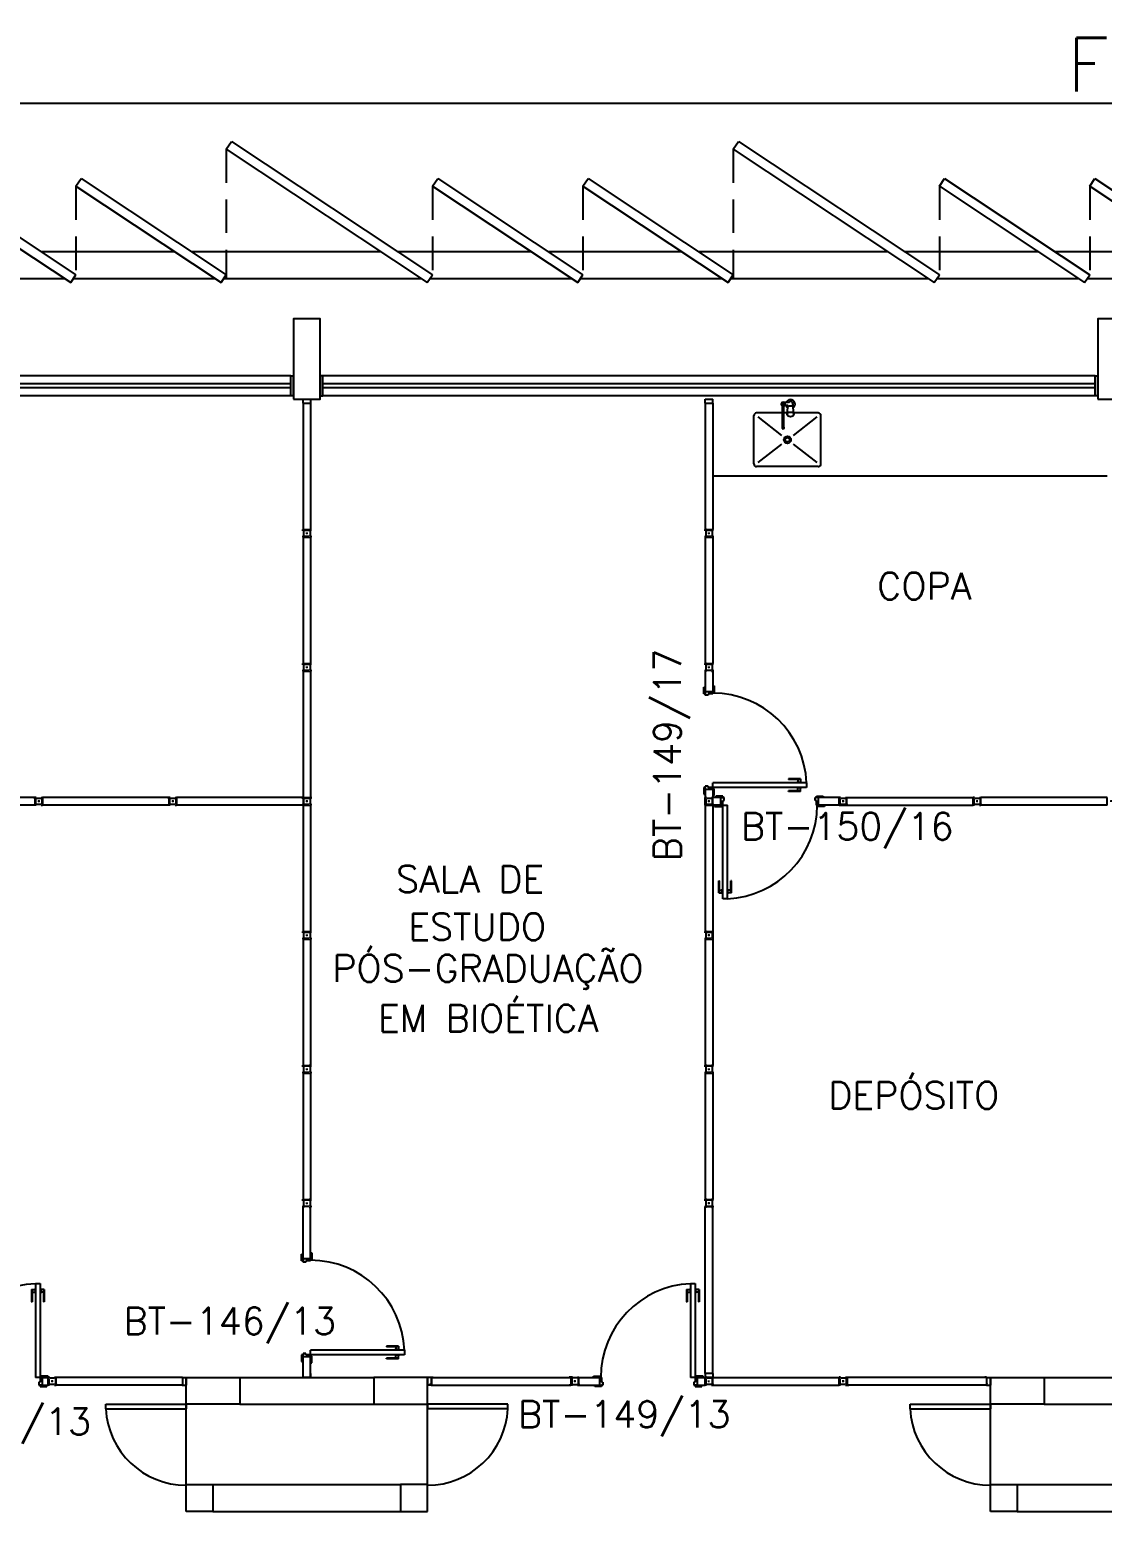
# Model space of a CAD drawing. Header units: millimetres. Extents: x 2069 to 2250, y 1124 to 1284.
# Drawn here: x 2216.13 to 2224.13, y 1197.99 to 1209.05 of the extents above; entities that cross this region are included whole.
import ezdxf

# ---------------------------------------------------------------- set-up
doc = ezdxf.new("R2010")
doc.units = ezdxf.units.MM
doc.linetypes.add('HIDDEN', pattern=[0.375, 0.25, -0.125])
for name, color, linetype in [('ALV', 2, 'Continuous'), ('BANC', 2, 'Continuous'), ('DIV', 2, 'Continuous'), ('DIV2', 2, 'Continuous'), ('ENDEREÇO', 2, 'Continuous'), ('JANELA', 1, 'Continuous'), ('MACANETA', 1, 'Continuous'), ('PAVIMENTO', 1, 'Continuous'), ('PEÇAS', 1, 'Continuous'), ('PILARES', 3, 'Continuous'), ('PORTA', 2, 'Continuous'), ('PROJ', 1, 'HIDDEN'), ('TEXTO', 2, 'Continuous'), ('TXT CENTRO DE CUSTO', 2, 'Continuous')]:
    doc.layers.add(name, color=color, linetype=linetype)
doc.styles.add('1-200', font='simplex.shx', dxfattribs={"height": 0.4})
doc.styles.add('UNB-100', font='simplex.shx', dxfattribs={"height": 0.2})
doc.dimstyles.new('1-200', dxfattribs={"dimtxt": 0.4, "dimasz": 0.18, "dimexe": 0.4, "dimexo": 0.2, "dimgap": 0.09, "dimtad": 1, "dimdec": 4, "dimzin": 0, "dimdsep": 46, "dimtxsty": '1-200', "dimblk": 'OBLIQUE', "dimcen": 0.09, "dimclrd": 1, "dimclre": 1, "dimclrt": 256, "dimadec": 0, "dimazin": 0, "dimtfac": 1, "dimtdec": 4, "dimtix": 1, "dimtofl": 0, "dimtmove": 0, "dimatfit": 3, "dimldrblk": 'OBLIQUE', "dimfxl": 0.18, "dimtolj": 1, "dimtzin": 0, "dimarcsym": 0})

# ---------------------------------------------------------------- blocks, each defined once
blk = doc.blocks.new('DIV10')
for p, q in [((-0.0051, 0), (0.0051, 0)), ((0, -0.0051), (0, 0.0051)), ((0.0285, 0.0285), (0.9715, 0.0285)), ((0.0285, -0.0285), (0.0285, 0.0285)), ((0.9715, -0.0285), (0.9715, 0.0285)), ((0.9949, 0), (1.0051, 0)), ((1, -0.0051), (1, 0.0051)), ((0.0285, -0.0285), (0.9715, -0.0285))]:
    blk.add_line(p, q)
blk = doc.blocks.new('PL')
for p, q in [((0.25, 0.25), (0.25, 0.45)), ((0.25, 0.45), (0.45, 0.45)), ((0.45, 0.45), (0.45, 0.25)), ((0.45, 0.25), (0.25, 0.25))]:
    blk.add_line(p, q)
blk = doc.blocks.new('PL4')
for p, q in [((0, 0.4), (0.2, 0.4)), ((0, 0), (0, 0.4)), ((0.2, 0.4), (0.2, 0)), ((0.2, 0), (0, 0))]:
    blk.add_line(p, q)
blk = doc.blocks.new('IMTT')
for p, q in [((-0.005, 0), (0.005, 0)), ((0.029, 0.029), (0, 0.029)), ((0, -0.028), (0, 0.029)), ((0.029, -0.028), (0, -0.028))]:
    blk.add_line(p, q)
blk = doc.blocks.new('MTT')
for p, q in [((-0.029, 0.018), (-0.029, 0.029)), ((-0.019, 0.029), (-0.029, 0.029)), ((-0.024, 0.018), (-0.029, 0.018)), ((-0.024, 0.018), (-0.024, -0.019)), ((-0.019, 0.024), (-0.019, 0.029)), ((-0.019, 0.024), (0.018, 0.024)), ((-0.005, 0), (0.005, 0)), ((0, -0.005), (0, 0.005)), ((0.018, 0.024), (0.018, 0.029)), ((0.018, 0.029), (0.029, 0.029)), ((0.024, 0.018), (0.029, 0.018)), ((0.024, 0.018), (0.024, -0.019)), ((0.029, 0.018), (0.029, 0.029)), ((-0.029, -0.019), (-0.024, -0.019)), ((-0.029, -0.019), (-0.029, -0.029)), ((-0.019, -0.029), (-0.029, -0.029)), ((0.018, -0.024), (-0.019, -0.024)), ((-0.019, -0.024), (-0.019, -0.029)), ((0.018, -0.024), (0.018, -0.029)), ((0.018, -0.029), (0.029, -0.029)), ((0.029, -0.019), (0.024, -0.019)), ((0.029, -0.019), (0.029, -0.029))]:
    blk.add_line(p, q)
blk = doc.blocks.new('DIV13')
for p, q in [((-0.029, 1.272), (-0.029, 0.028)), ((-0.029, 1.272), (0.028, 1.272)), ((-0.005, 1.3), (0.005, 1.3)), ((0, 1.305), (0, 1.295)), ((0.028, 1.272), (0.028, 0.028)), ((-0.029, 0.028), (0.028, 0.028)), ((-0.005, 0), (0.005, 0)), ((0.005, 0), (-0.005, 0)), ((0.005, 0), (-0.005, 0)), ((0, 0.005), (0, -0.005)), ((0, 0.005), (0, -0.005)), ((0, 0.005), (0, -0.005))]:
    blk.add_line(p, q)
blk = doc.blocks.new('INOXA1-P')
for p, q in [((0.12, 0.23), (0.12, 0.047)), ((0.22, 0.25), (0.14, 0.25)), ((0.5, 0.25), (0.22, 0.25)), ((0.52, 0.23), (0.52, -0.23)), ((0.15, 0.22), (0.287, 0.043)), ((0.353, 0.043), (0.49, 0.22)), ((0.043, 0.008), (0.043, -0.022)), ((0.062, 0.04), (0.071, 0.04)), ((0.131, 0.048), (0.076, 0.043)), ((0.131, -0.002), (0.076, 0.003)), ((0.22, -0.027), (0.054, -0.027)), ((0.22, -0.037), (0.054, -0.037)), ((0.063, -0.003), (0.063, -0.021)), ((0.12, -0.001), (0.12, -0.027)), ((0.12, -0.037), (0.12, -0.23)), ((0.15, -0.22), (0.287, -0.043)), ((0.231, -0.027), (0.22, -0.027)), ((0.231, -0.037), (0.22, -0.037)), ((0.353, -0.043), (0.49, -0.22)), ((0.22, -0.25), (0.14, -0.25)), ((0.5, -0.25), (0.22, -0.25))]:
    blk.add_line(p, q)
blk.add_lwpolyline([(0.076, 0.003), (0.072, 0.004), (0.069, 0.009), (0.067, 0.015), (0.066, 0.023), (0.067, 0.031), (0.069, 0.037), (0.072, 0.042), (0.076, 0.043)])
blk.add_lwpolyline([(0.131, 0.048), (0.137, 0.046), (0.143, 0.041), (0.147, 0.033), (0.148, 0.023), (0.147, 0.013), (0.143, 0.006), (0.137, 0), (0.131, -0.002), (0.125, 0), (0.119, 0.006), (0.115, 0.013), (0.114, 0.023), (0.115, 0.033), (0.119, 0.041), (0.125, 0.046)], close=True)
for radius in [0.0266, 0.0163]:
    blk.add_circle((0.32, 0), radius)
for centre, radius, start, end in [((0.14, 0.23), 0.02, 90, 180), ((0.5, 0.23), 0.02, 360, 90), ((0.054, 0.023), 0.0349, 36.1705, 252.2568), ((0.054, 0.023), 0.0189, 62.7367, 235.7375), ((0.073, -0.003), 0.01, 102.8285, 180), ((0.054, 0.023), 0.0349, 285.5373, 323.9987), ((0.054, -0.032), 0.0145, 20.161, 339.839), ((0.054, -0.032), 0.005, 90.0037, 269.9963), ((0.231, -0.032), 0.00738, 222.6559, 137.3441), ((0.231, -0.032), 0.005, 269.9935, 90.0065), ((0.14, -0.23), 0.02, 180, 270), ((0.5, -0.23), 0.02, 270, 360)]:
    blk.add_arc(centre, radius, start, end)
blk = doc.blocks.new('DOOR70')
at = {"layer": 'MACANETA', "color": 1}
for p, q in [((-0.015, -0.565), (-0.01, -0.565)), ((-0.015, -0.655), (-0.015, -0.565)), ((-0.015, -0.655), (0.012, -0.655)), ((-0.01, -0.655), (-0.01, -0.565)), ((-0.01, -0.635), (0.012, -0.635)), ((0.012, -0.663), (0.012, -0.628)), ((0.012, -0.628), (0.015, -0.628)), ((0.012, -0.663), (0.015, -0.663)), ((0.053, -0.628), (0.05, -0.628)), ((0.053, -0.663), (0.05, -0.663)), ((0.053, -0.663), (0.053, -0.628)), ((0.075, -0.635), (0.053, -0.635)), ((0.08, -0.655), (0.053, -0.655)), ((0.08, -0.565), (0.075, -0.565)), ((0.075, -0.655), (0.075, -0.565)), ((0.08, -0.655), (0.08, -0.565))]:
    blk.add_line(p, q, dxfattribs=at)
at = {"layer": 'PORTA'}
for p, q in [((0.015, -0.7), (0.015, 0)), ((0.015, 0), (0.05, 0)), ((0.05, -0.7), (0.05, 0)), ((0.05, -0.7), (0.015, -0.7))]:
    blk.add_line(p, q, dxfattribs=at)
at = {"layer": 'PORTA', "color": 1}
blk.add_arc((0.02, 0), 0.7, 272.4563, 0, dxfattribs=at)
blk = doc.blocks.new('_Oblique')
at = {"color": 0, "linetype": 'ByBlock', "lineweight": -2}
blk.add_line((-0.5, -0.5), (0.5, 0.5), dxfattribs=at)
blk = doc.blocks.new('*D60')
at = {"layer": 'DEFPOINTS', "color": 0, "transparency": 16777216}
for p in [(2206.293, 1208.498), (2206.293, 1207.666), (2242.093, 1207.666)]:
    blk.add_point(p, dxfattribs=at)
at = {"layer": 'TXT CENTRO DE CUSTO', "color": 1, "lineweight": -2, "transparency": 16777216}
for p, q in [((2206.293, 1207.866), (2206.293, 1208.898)), ((2242.093, 1207.866), (2242.093, 1208.898)), ((2242.093, 1208.498), (2206.293, 1208.498))]:
    blk.add_line(p, q, dxfattribs=at)
at = {"layer": 'TXT CENTRO DE CUSTO', "color": 1, "lineweight": -2, "transparency": 16777216, "xscale": 0.18, "yscale": 0.18, "zscale": 0.18, "rotation": 180}
blk.add_blockref('_Oblique', (2206.293, 1208.498), dxfattribs=at)
at = {"layer": 'TXT CENTRO DE CUSTO', "color": 1, "lineweight": -2, "transparency": 16777216, "xscale": 0.18, "yscale": 0.18, "zscale": 0.18}
blk.add_blockref('_Oblique', (2242.093, 1208.498), dxfattribs=at)
at = {"layer": 'TXT CENTRO DE CUSTO', "transparency": 16777216, "insert": (2224.193, 1208.788), "char_height": 0.4, "attachment_point": 5, "style": '1-200'}
blk.add_mtext('\\A1;FS', dxfattribs=at)

msp = doc.modelspace()

# ---------------------------------------------------------------- linework, layer by layer
at = {"layer": 'ALV'}
for p, q in [((2217.59214, 1208.15739), (2217.63085, 1208.21572)), ((2217.63085, 1208.21572), (2219.13065, 1207.22043)), ((2221.37414, 1208.15739), (2221.41285, 1208.21572)), ((2221.41285, 1208.21572), (2222.91265, 1207.22043)), ((2217.59214, 1208.15739), (2219.09194, 1207.16211)), ((2221.37414, 1208.15739), (2222.87394, 1207.16211)), ((2215.34835, 1207.88092), (2216.43154, 1207.16211)), ((2215.38706, 1207.93925), (2216.47025, 1207.22043)), ((2216.47025, 1207.88092), (2216.50895, 1207.93925)), ((2216.47025, 1207.88092), (2217.55344, 1207.16211)), ((2216.50895, 1207.93925), (2217.59214, 1207.22043)), ((2219.13065, 1207.88092), (2219.16936, 1207.93925)), ((2219.13065, 1207.88092), (2220.21384, 1207.16211)), ((2219.16936, 1207.93925), (2220.25255, 1207.22043)), ((2220.25255, 1207.88092), (2220.29125, 1207.93925)), ((2220.25255, 1207.88092), (2221.33574, 1207.16211)), ((2220.29125, 1207.93925), (2221.37444, 1207.22043)), ((2222.91235, 1207.88092), (2222.95106, 1207.93925)), ((2222.91235, 1207.88092), (2223.99554, 1207.16211)), ((2222.95106, 1207.93925), (2224.03425, 1207.22043)), ((2224.03425, 1207.88092), (2224.07295, 1207.93925)), ((2224.03425, 1207.88092), (2225.11744, 1207.16211)), ((2224.07295, 1207.93925), (2225.15614, 1207.22043)), ((2216.43154, 1207.16211), (2216.47025, 1207.22043)), ((2217.55344, 1207.16211), (2217.59214, 1207.22043)), ((2219.09194, 1207.16211), (2219.13065, 1207.22043)), ((2220.21384, 1207.16211), (2220.25255, 1207.22043)), ((2221.33574, 1207.16211), (2221.37444, 1207.22043)), ((2222.87394, 1207.16211), (2222.91265, 1207.22043)), ((2223.99554, 1207.16211), (2224.03425, 1207.22043)), ((2218.09325, 1206.31627), (2218.09325, 1206.46627)), ((2218.29325, 1206.46627), (2218.29325, 1206.31627)), ((2224.09325, 1206.31627), (2224.09325, 1206.46627)), ((2217.69325, 1198.99127), (2218.69325, 1198.99127)), ((2223.69325, 1198.99127), (2224.69325, 1198.99127)), ((2217.69325, 1198.79127), (2218.69325, 1198.79127)), ((2223.69325, 1198.79127), (2224.69325, 1198.79127)), ((2217.49325, 1198.19127), (2218.89325, 1198.19127)), ((2223.49325, 1198.19127), (2224.89325, 1198.19127)), ((2217.49325, 1197.99127), (2218.89325, 1197.99127)), ((2223.49325, 1197.99127), (2224.89325, 1197.99127))]:
    msp.add_line(p, q, dxfattribs=at)
at = {"layer": 'BANC', "color": 1}
msp.add_line((2224.16475, 1205.71627), (2221.22175, 1205.71627), dxfattribs=at)
at = {"layer": 'DIV2'}
for p, q in [((2218.18815, 1204.29127), (2218.19835, 1204.29127)), ((2218.19325, 1204.29637), (2218.19325, 1204.28617)), ((2221.16475, 1204.26277), (2221.16475, 1204.10877)), ((2221.22175, 1204.26277), (2221.22175, 1204.10877)), ((2221.15475, 1204.14377), (2221.16475, 1204.14377)), ((2221.15475, 1204.09377), (2221.15475, 1204.14377)), ((2221.16475, 1204.09377), (2221.15475, 1204.09377)), ((2221.16475, 1204.10877), (2221.16475, 1204.09377)), ((2221.22175, 1204.10877), (2221.16475, 1204.10877)), ((2221.16475, 1204.08377), (2221.16475, 1204.09377)), ((2221.18675, 1204.09377), (2221.18675, 1204.08377)), ((2221.22175, 1204.09377), (2221.18675, 1204.09377)), ((2221.22175, 1204.15377), (2221.23175, 1204.15377)), ((2221.22175, 1204.10877), (2221.22175, 1204.10377)), ((2221.22175, 1204.10377), (2221.22175, 1204.09377)), ((2221.23175, 1204.10377), (2221.22175, 1204.10377)), ((2221.23175, 1204.15377), (2221.23175, 1204.10377)), ((2221.18675, 1204.08377), (2221.16475, 1204.08377)), ((2218.16475, 1203.31977), (2218.22175, 1203.31977)), ((2218.22175, 1203.31977), (2218.23175, 1203.31977)), ((2221.15475, 1203.39377), (2221.15475, 1203.34377)), ((2221.16475, 1203.39377), (2221.15475, 1203.39377)), ((2221.15475, 1203.34377), (2221.16475, 1203.34377)), ((2221.16475, 1203.40377), (2221.16475, 1203.39377)), ((2221.18675, 1203.40377), (2221.16475, 1203.40377)), ((2221.16475, 1203.37877), (2221.16475, 1203.39377)), ((2221.16475, 1203.37877), (2221.16475, 1203.31977)), ((2221.22175, 1203.37877), (2221.16475, 1203.37877)), ((2221.16475, 1203.26277), (2221.16475, 1203.31977)), ((2221.18675, 1203.39377), (2221.18675, 1203.40377)), ((2221.22175, 1203.39377), (2221.18675, 1203.39377)), ((2221.22175, 1203.38377), (2221.22175, 1203.39377)), ((2221.22175, 1203.37877), (2221.22175, 1203.38377)), ((2221.23175, 1203.38377), (2221.22175, 1203.38377)), ((2221.22175, 1203.37877), (2221.22175, 1203.31977)), ((2221.22175, 1203.33377), (2221.23175, 1203.33377)), ((2221.22175, 1203.26277), (2221.22175, 1203.31977)), ((2221.28075, 1203.31977), (2221.22175, 1203.31977)), ((2221.23175, 1203.33377), (2221.23175, 1203.38377)), ((2221.24575, 1203.32977), (2221.24575, 1203.31977)), ((2221.29575, 1203.32977), (2221.24575, 1203.32977)), ((2221.28075, 1203.31977), (2221.29575, 1203.31977)), ((2221.28075, 1203.26277), (2221.28075, 1203.31977)), ((2221.29575, 1203.31977), (2221.29575, 1203.32977)), ((2221.30575, 1203.31977), (2221.29575, 1203.31977)), ((2221.30575, 1203.29777), (2221.30575, 1203.31977)), ((2221.98575, 1203.31977), (2221.99575, 1203.31977)), ((2221.98575, 1203.29777), (2221.98575, 1203.31977)), ((2221.99575, 1203.32977), (2222.04575, 1203.32977)), ((2221.99575, 1203.31977), (2221.99575, 1203.32977)), ((2222.01075, 1203.31977), (2221.99575, 1203.31977)), ((2222.16475, 1203.31977), (2222.01075, 1203.31977)), ((2222.01075, 1203.26277), (2222.01075, 1203.31977)), ((2222.04575, 1203.32977), (2222.04575, 1203.31977)), ((2222.16475, 1203.26277), (2222.16475, 1203.31977)), ((2218.18815, 1203.29127), (2218.19835, 1203.29127)), ((2218.19325, 1203.29637), (2218.19325, 1203.28617)), ((2221.18815, 1203.29127), (2221.19835, 1203.29127)), ((2221.19835, 1203.29127), (2221.18815, 1203.29127)), ((2221.19325, 1203.28617), (2221.19325, 1203.29637)), ((2221.19325, 1203.28617), (2221.19325, 1203.29637)), ((2221.28075, 1203.26277), (2221.22175, 1203.26277)), ((2221.23575, 1203.26277), (2221.23575, 1203.25277)), ((2221.23575, 1203.25277), (2221.28575, 1203.25277)), ((2221.28075, 1203.26277), (2221.28575, 1203.26277)), ((2221.28575, 1203.26277), (2221.29575, 1203.26277)), ((2221.28575, 1203.25277), (2221.28575, 1203.26277)), ((2221.29575, 1203.29777), (2221.30575, 1203.29777)), ((2221.29575, 1203.26277), (2221.29575, 1203.29777)), ((2221.99575, 1203.29777), (2221.98575, 1203.29777)), ((2221.99575, 1203.26277), (2221.99575, 1203.29777)), ((2222.00575, 1203.26277), (2221.99575, 1203.26277)), ((2222.01075, 1203.26277), (2222.00575, 1203.26277)), ((2222.00575, 1203.25277), (2222.00575, 1203.26277)), ((2222.05575, 1203.25277), (2222.00575, 1203.25277)), ((2222.16475, 1203.26277), (2222.01075, 1203.26277)), ((2222.05575, 1203.26277), (2222.05575, 1203.25277)), ((2222.16475, 1203.26277), (2222.22175, 1203.26277)), ((2222.19835, 1203.29127), (2222.18815, 1203.29127)), ((2222.18815, 1203.29127), (2222.19835, 1203.29127)), ((2222.19325, 1203.28617), (2222.19325, 1203.29637)), ((2222.19325, 1203.29637), (2222.19325, 1203.28617)), ((2221.19835, 1202.29127), (2221.18815, 1202.29127)), ((2221.19325, 1202.29637), (2221.19325, 1202.28617)), ((2221.22175, 1202.31977), (2221.22175, 1202.26277)), ((2218.16475, 1199.87527), (2218.16475, 1200.26277)), ((2218.22175, 1199.87527), (2218.22175, 1200.26277)), ((2218.15475, 1199.91027), (2218.16475, 1199.91027)), ((2218.15475, 1199.86027), (2218.15475, 1199.91027)), ((2218.22175, 1199.92027), (2218.23175, 1199.92027)), ((2218.23175, 1199.92027), (2218.23175, 1199.87027)), ((2218.16475, 1199.86027), (2218.15475, 1199.86027)), ((2218.16475, 1199.87527), (2218.16475, 1199.86027)), ((2218.22175, 1199.87527), (2218.16475, 1199.87527)), ((2218.16475, 1199.85027), (2218.16475, 1199.86027)), ((2218.18675, 1199.85027), (2218.16475, 1199.85027)), ((2218.18675, 1199.86027), (2218.18675, 1199.85027)), ((2218.22175, 1199.86027), (2218.18675, 1199.86027)), ((2218.22175, 1199.87527), (2218.22175, 1199.87027)), ((2218.22175, 1199.87027), (2218.22175, 1199.86027)), ((2218.23175, 1199.87027), (2218.22175, 1199.87027)), ((2218.15475, 1199.16027), (2218.15475, 1199.11027)), ((2218.16475, 1199.16027), (2218.15475, 1199.16027)), ((2218.16475, 1199.17027), (2218.16475, 1199.16027)), ((2218.18675, 1199.17027), (2218.16475, 1199.17027)), ((2218.16475, 1199.14527), (2218.16475, 1199.16027)), ((2218.16475, 1198.99127), (2218.16475, 1199.14527)), ((2218.22175, 1199.14527), (2218.16475, 1199.14527)), ((2218.18675, 1199.16027), (2218.18675, 1199.17027)), ((2218.22175, 1199.16027), (2218.18675, 1199.16027)), ((2218.22175, 1199.15027), (2218.22175, 1199.16027)), ((2218.22175, 1199.14527), (2218.22175, 1199.15027)), ((2218.23175, 1199.15027), (2218.22175, 1199.15027)), ((2218.22175, 1198.99127), (2218.22175, 1199.14527)), ((2218.23175, 1199.10027), (2218.23175, 1199.15027)), ((2218.15475, 1199.11027), (2218.16475, 1199.11027)), ((2218.22175, 1199.10027), (2218.23175, 1199.10027)), ((2216.19475, 1198.95627), (2216.19475, 1198.93427)), ((2216.20475, 1198.95627), (2216.19475, 1198.95627)), ((2216.19475, 1198.93427), (2216.20475, 1198.93427)), ((2216.20475, 1198.99127), (2216.20475, 1198.95627)), ((2216.21475, 1198.99127), (2216.20475, 1198.99127)), ((2216.21975, 1198.93427), (2216.20475, 1198.93427)), ((2216.20475, 1198.93427), (2216.20475, 1198.92427)), ((2216.20475, 1198.92427), (2216.25475, 1198.92427)), ((2216.21475, 1199.00127), (2216.21475, 1198.99127)), ((2216.26475, 1199.00127), (2216.21475, 1199.00127)), ((2216.21975, 1198.99127), (2216.21475, 1198.99127)), ((2216.21975, 1198.99127), (2216.26475, 1198.99127)), ((2216.21975, 1198.99127), (2216.21975, 1198.93427)), ((2216.21975, 1198.93427), (2216.26475, 1198.93427)), ((2216.25475, 1198.92427), (2216.25475, 1198.93427)), ((2216.26475, 1198.99127), (2216.26475, 1199.00127)), ((2216.26475, 1198.93427), (2216.26475, 1198.99127)), ((2216.28815, 1198.96277), (2216.29835, 1198.96277)), ((2216.29325, 1198.95767), (2216.29325, 1198.96787)), ((2219.08815, 1198.96277), (2219.09835, 1198.96277)), ((2219.09325, 1198.96787), (2219.09325, 1198.95767)), ((2219.11675, 1198.98127), (2219.12175, 1198.98127)), ((2219.11675, 1198.97927), (2219.11675, 1198.98127)), ((2219.11675, 1198.97927), (2219.12175, 1198.97927)), ((2219.11675, 1198.94627), (2219.12175, 1198.94627)), ((2219.11675, 1198.94427), (2219.11675, 1198.94627)), ((2219.11675, 1198.94427), (2219.12175, 1198.94427)), ((2219.12175, 1198.99327), (2219.13613, 1198.99327)), ((2219.12175, 1198.99327), (2219.12175, 1198.98127)), ((2219.12175, 1198.97927), (2219.12175, 1198.94627)), ((2219.12175, 1198.94427), (2219.12175, 1198.93227)), ((2219.12175, 1198.93227), (2219.13613, 1198.93227)), ((2219.12375, 1198.99127), (2220.16275, 1198.99127)), ((2219.12375, 1198.99127), (2219.12375, 1198.93427)), ((2219.12375, 1198.93427), (2220.16275, 1198.93427)), ((2219.13613, 1198.99127), (2219.13613, 1198.99327)), ((2219.13613, 1198.93227), (2219.13613, 1198.93427)), ((2220.15037, 1198.99127), (2220.15037, 1198.99327)), ((2220.16475, 1198.99327), (2220.15037, 1198.99327)), ((2220.15037, 1198.93227), (2220.15037, 1198.93427)), ((2220.16475, 1198.93227), (2220.15037, 1198.93227)), ((2220.16275, 1198.99127), (2220.16275, 1198.93427)), ((2220.16475, 1198.99327), (2220.16475, 1198.98127)), ((2220.16975, 1198.98127), (2220.16475, 1198.98127)), ((2220.16475, 1198.97927), (2220.16475, 1198.94627)), ((2220.16975, 1198.97927), (2220.16475, 1198.97927)), ((2220.16975, 1198.94627), (2220.16475, 1198.94627)), ((2220.16475, 1198.94427), (2220.16475, 1198.93227)), ((2220.16975, 1198.94427), (2220.16475, 1198.94427)), ((2220.16975, 1198.97927), (2220.16975, 1198.98127)), ((2220.16975, 1198.94427), (2220.16975, 1198.94627)), ((2220.18815, 1198.96277), (2220.19835, 1198.96277)), ((2220.18815, 1198.96277), (2220.19835, 1198.96277)), ((2220.19325, 1198.96787), (2220.19325, 1198.95767)), ((2220.19325, 1198.95767), (2220.19325, 1198.96787)), ((2220.22175, 1198.93427), (2220.22175, 1198.99127)), ((2220.22175, 1198.99127), (2220.37575, 1198.99127)), ((2220.22175, 1198.93427), (2220.37575, 1198.93427)), ((2220.33075, 1199.00127), (2220.38075, 1199.00127)), ((2220.33075, 1198.99127), (2220.33075, 1199.00127)), ((2220.34075, 1198.92427), (2220.34075, 1198.93427)), ((2220.39075, 1198.92427), (2220.34075, 1198.92427)), ((2220.37575, 1198.99127), (2220.38075, 1198.99127)), ((2220.37575, 1198.99127), (2220.37575, 1198.93427)), ((2220.37575, 1198.93427), (2220.39075, 1198.93427)), ((2220.38075, 1199.00127), (2220.38075, 1198.99127)), ((2220.38075, 1198.99127), (2220.39075, 1198.99127)), ((2220.39075, 1198.99127), (2220.39075, 1198.95627)), ((2220.39075, 1198.95627), (2220.40075, 1198.95627)), ((2220.39075, 1198.93427), (2220.39075, 1198.92427)), ((2220.40075, 1198.93427), (2220.39075, 1198.93427)), ((2220.40075, 1198.95627), (2220.40075, 1198.93427)), ((2221.08075, 1198.95627), (2221.08075, 1198.93427)), ((2221.09075, 1198.95627), (2221.08075, 1198.95627)), ((2221.08075, 1198.93427), (2221.09075, 1198.93427)), ((2221.09075, 1198.99127), (2221.09075, 1198.95627)), ((2221.10075, 1198.99127), (2221.09075, 1198.99127)), ((2221.10575, 1198.93427), (2221.09075, 1198.93427)), ((2221.09075, 1198.93427), (2221.09075, 1198.92427)), ((2221.09075, 1198.92427), (2221.14075, 1198.92427)), ((2221.10075, 1199.00127), (2221.10075, 1198.99127)), ((2221.15075, 1199.00127), (2221.10075, 1199.00127)), ((2221.10575, 1198.99127), (2221.10075, 1198.99127)), ((2221.10575, 1198.99127), (2221.16475, 1198.99127)), ((2221.10575, 1198.99127), (2221.10575, 1198.93427)), ((2221.10575, 1198.93427), (2221.16475, 1198.93427)), ((2221.14075, 1198.92427), (2221.14075, 1198.93427)), ((2221.15075, 1198.99127), (2221.15075, 1199.00127)), ((2221.16475, 1198.93427), (2221.16475, 1198.99127)), ((2221.18815, 1198.96277), (2221.19835, 1198.96277)), ((2221.19325, 1198.95767), (2221.19325, 1198.96787)), ((2222.19835, 1198.96277), (2222.18815, 1198.96277)), ((2222.19325, 1198.96787), (2222.19325, 1198.95767)), ((2222.21675, 1198.98127), (2222.22175, 1198.98127)), ((2222.21675, 1198.97927), (2222.21675, 1198.98127)), ((2222.21675, 1198.97927), (2222.22175, 1198.97927)), ((2222.21675, 1198.94627), (2222.22175, 1198.94627)), ((2222.21675, 1198.94427), (2222.21675, 1198.94627)), ((2222.21675, 1198.94427), (2222.22175, 1198.94427)), ((2222.22175, 1198.99327), (2222.23613, 1198.99327)), ((2222.22175, 1198.99327), (2222.22175, 1198.98127)), ((2222.22175, 1198.97927), (2222.22175, 1198.94627)), ((2222.22175, 1198.94427), (2222.22175, 1198.93227)), ((2222.22175, 1198.93227), (2222.23613, 1198.93227)), ((2223.26275, 1198.99127), (2222.22375, 1198.99127)), ((2222.22375, 1198.99127), (2222.22375, 1198.93427)), ((2223.26275, 1198.93427), (2222.22375, 1198.93427)), ((2222.23613, 1198.99127), (2222.23613, 1198.99327)), ((2222.23613, 1198.93227), (2222.23613, 1198.93427)), ((2223.26475, 1198.99327), (2223.25037, 1198.99327)), ((2223.25037, 1198.99127), (2223.25037, 1198.99327)), ((2223.25037, 1198.93227), (2223.25037, 1198.93427)), ((2223.26475, 1198.93227), (2223.25037, 1198.93227)), ((2223.26275, 1198.99127), (2223.26275, 1198.93427)), ((2223.26475, 1198.99327), (2223.26475, 1198.98127)), ((2223.26975, 1198.98127), (2223.26475, 1198.98127)), ((2223.26975, 1198.97927), (2223.26475, 1198.97927)), ((2223.26475, 1198.97927), (2223.26475, 1198.94627)), ((2223.26975, 1198.94627), (2223.26475, 1198.94627)), ((2223.26975, 1198.94427), (2223.26475, 1198.94427)), ((2223.26475, 1198.94427), (2223.26475, 1198.93227)), ((2223.26975, 1198.97927), (2223.26975, 1198.98127)), ((2223.26975, 1198.94427), (2223.26975, 1198.94627)), ((2223.29835, 1198.96277), (2223.28815, 1198.96277)), ((2223.29325, 1198.96787), (2223.29325, 1198.95767))]:
    msp.add_line(p, q, dxfattribs=at)
at = {"layer": 'JANELA'}
for p, q in [((2218.07325, 1206.46627), (2212.31325, 1206.46627)), ((2224.07325, 1206.46627), (2218.31325, 1206.46627)), ((2218.07325, 1206.40627), (2212.31325, 1206.40627)), ((2218.07325, 1206.37627), (2212.31325, 1206.37627)), ((2218.07325, 1206.31627), (2212.31325, 1206.31627)), ((2224.07325, 1206.40627), (2218.31325, 1206.40627)), ((2224.07325, 1206.37627), (2218.31325, 1206.37627)), ((2224.07325, 1206.31627), (2218.31325, 1206.31627))]:
    msp.add_line(p, q, dxfattribs=at)
at = {"layer": 'JANELA', "color": 3}
for p, q in [((2218.07325, 1206.31627), (2218.07325, 1206.46627)), ((2218.07325, 1206.46627), (2218.09325, 1206.46627)), ((2218.31325, 1206.46627), (2218.29325, 1206.46627)), ((2218.31325, 1206.31627), (2218.31325, 1206.46627)), ((2224.07325, 1206.31627), (2224.07325, 1206.46627)), ((2224.07325, 1206.46627), (2224.09325, 1206.46627)), ((2218.09325, 1206.31627), (2218.07325, 1206.31627)), ((2218.29325, 1206.31627), (2218.31325, 1206.31627)), ((2224.09325, 1206.31627), (2224.07325, 1206.31627))]:
    msp.add_line(p, q, dxfattribs=at)
at = {"layer": 'PAVIMENTO'}
for p, q in [((2217.20811, 1207.39127), (2216.21281, 1207.39127)), ((2218.74662, 1207.39127), (2217.33471, 1207.39127)), ((2219.86851, 1207.39127), (2218.87321, 1207.39127)), ((2220.99041, 1207.39127), (2219.99511, 1207.39127)), ((2222.52862, 1207.39127), (2221.11701, 1207.39127)), ((2223.65021, 1207.39127), (2222.65492, 1207.39127)), ((2224.77211, 1207.39127), (2223.77681, 1207.39127)), ((2216.3876, 1207.19127), (2215.329, 1207.19127)), ((2217.50949, 1207.19127), (2216.45089, 1207.19127)), ((2219.048, 1207.19127), (2217.57279, 1207.19127)), ((2220.16989, 1207.19127), (2219.1113, 1207.19127)), ((2221.29179, 1207.19127), (2220.23319, 1207.19127)), ((2222.83, 1207.19127), (2221.35509, 1207.19127)), ((2223.9516, 1207.19127), (2222.893, 1207.19127)), ((2225.07349, 1207.19127), (2224.01489, 1207.19127))]:
    msp.add_line(p, q, dxfattribs=at)
at = {"layer": 'PILARES'}
for points in [[(2218.09325, 1206.29127), (2218.29325, 1206.29127), (2218.29325, 1206.89127), (2218.09325, 1206.89127)], [(2224.09325, 1206.29127), (2224.29325, 1206.29127), (2224.29325, 1206.89127), (2224.09325, 1206.89127)]]:
    msp.add_lwpolyline(points, close=True, dxfattribs=at)
at = {"layer": 'PORTA'}
for p, q in [((2216.69325, 1198.79127), (2217.29325, 1198.79127)), ((2216.69325, 1198.75627), (2216.69325, 1198.79127)), ((2217.29325, 1198.79127), (2217.29325, 1198.75627)), ((2219.69326, 1198.79127), (2219.09325, 1198.79127)), ((2219.09325, 1198.79127), (2219.09325, 1198.75627)), ((2219.69326, 1198.75627), (2219.69326, 1198.79127)), ((2222.69325, 1198.79127), (2223.29325, 1198.79127)), ((2222.69325, 1198.75627), (2222.69325, 1198.79127)), ((2223.29325, 1198.79127), (2223.29325, 1198.75627)), ((2216.69325, 1198.75627), (2217.29325, 1198.75627)), ((2219.69326, 1198.75627), (2219.09325, 1198.75627)), ((2222.69325, 1198.75627), (2223.29325, 1198.75627))]:
    msp.add_line(p, q, dxfattribs=at)
at = {"layer": 'PORTA', "color": 2}
for p, q in [((2217.29325, 1198.19127), (2217.29325, 1198.79127)), ((2219.09325, 1198.19127), (2219.09325, 1198.79127)), ((2223.29325, 1198.19127), (2223.29325, 1198.79127))]:
    msp.add_line(p, q, dxfattribs=at)
at = {"layer": 'PORTA', "color": 1}
for centre, start, end in [((2217.29325, 1198.78627), 182.865991, 270), ((2219.09325, 1198.78627), 270, 357.134009), ((2223.29325, 1198.78627), 182.865991, 270)]:
    msp.add_arc(centre, 0.60001, start, end, dxfattribs=at)
at = {"layer": 'PROJ', "linetype": 'HIDDEN'}
for p, q in [((2217.59214, 1208.15739), (2217.59214, 1207.19127)), ((2221.37414, 1208.15739), (2221.37414, 1207.19127)), ((2216.47025, 1207.88092), (2216.47025, 1207.19127)), ((2219.13065, 1207.88092), (2219.13065, 1207.19127)), ((2220.25255, 1207.88092), (2220.25255, 1207.19127)), ((2222.91235, 1207.88092), (2222.91235, 1207.19127)), ((2224.03425, 1207.88092), (2224.03425, 1207.19127))]:
    msp.add_line(p, q, dxfattribs=at)

# ---------------------------------------------------------------- block references
at = {"layer": 'DIV', "extrusion": (0, 0, -1), "xscale": -1, "zscale": -1, "rotation": 269.9999999948553}
msp.add_blockref('DOOR70', (-2221.22175, 1203.37877), dxfattribs=at)
at = {"layer": 'DIV'}
msp.add_blockref('DOOR70', (2221.28075, 1203.26277), dxfattribs=at)
for p, rotation in [((2218.22175, 1199.14527), 90), ((2216.21975, 1198.99127), 180.0000000051447), ((2221.10575, 1198.99127), 180.0000000051447)]:
    msp.add_blockref('DOOR70', p, dxfattribs=dict(at, rotation=rotation))
at = {"layer": 'DIV2'}
for name, p, rotation in [('DIV10', (2218.19325, 1206.29127), 270), ('IMTT', (2218.19325, 1206.29127), 270), ('DIV10', (2221.19325, 1206.29127), 270), ('IMTT', (2221.19325, 1206.29127), 270), ('DIV10', (2218.19325, 1205.29127), 270), ('DIV10', (2221.19325, 1205.29127), 270), ('DIV10', (2218.19325, 1204.29127), 270), ('DIV10', (2216.19325, 1203.29127), 180), ('DIV10', (2217.19325, 1203.29127), 180), ('DIV10', (2218.19325, 1203.29127), 180), ('DIV10', (2218.19325, 1203.29127), 270), ('DIV10', (2221.19325, 1203.29127), 270), ('DIV10', (2218.19325, 1202.29127), 270), ('DIV10', (2221.19325, 1202.29127), 270), ('DIV10', (2218.19325, 1201.29127), 270), ('DIV10', (2221.19325, 1201.29127), 270), ('DIV13', (2221.19325, 1200.29127), 180), ('IMTT', (2218.19325, 1198.99127), 90), ('IMTT', (2221.19325, 1198.99127), 90), ('DIV10', (2217.29325, 1198.96277), 180), ('IMTT', (2217.29325, 1198.96277), 180), ('IMTT', (2223.29325, 1198.96277), 180)]:
    msp.add_blockref(name, p, dxfattribs=dict(at, rotation=rotation))
for name, p in [('MTT', (2218.19325, 1205.29127)), ('MTT', (2221.19325, 1205.29127)), ('MTT', (2218.19325, 1204.29127)), ('MTT', (2221.19325, 1204.29127)), ('MTT', (2216.19325, 1203.29127)), ('MTT', (2217.19325, 1203.29127)), ('MTT', (2218.19325, 1203.29127)), ('MTT', (2221.19325, 1203.29127)), ('MTT', (2222.19325, 1203.29127)), ('DIV10', (2222.19325, 1203.29127)), ('MTT', (2223.19325, 1203.29127)), ('MTT', (2218.19325, 1202.29127)), ('MTT', (2221.19325, 1202.29127)), ('MTT', (2218.19325, 1201.29127)), ('MTT', (2221.19325, 1201.29127)), ('MTT', (2218.19325, 1200.29127)), ('MTT', (2221.19325, 1200.29127)), ('MTT', (2216.29325, 1198.96277)), ('MTT', (2221.19325, 1198.96277)), ('DIV10', (2221.19325, 1198.96277)), ('MTT', (2222.19325, 1198.96277))]:
    msp.add_blockref(name, p, dxfattribs=at)
at = {"layer": 'DIV2', "xscale": -1}
for name, p in [('DIV10', (2224.19325, 1203.29127)), ('MTT', (2220.19325, 1198.96277))]:
    msp.add_blockref(name, p, dxfattribs=at)
at = {"layer": 'DIV2', "xscale": -1, "rotation": 180}
msp.add_blockref('IMTT', (2219.09325, 1198.96277), dxfattribs=at)
at = {"layer": 'PEÇAS', "rotation": 270}
msp.add_blockref('INOXA1-P', (2221.77837, 1206.30912), dxfattribs=at)
at = {"layer": 'PILARES', "rotation": 270}
for p in [(2217.29325, 1198.99127), (2223.29325, 1198.99127)]:
    msp.add_blockref('PL4', p, dxfattribs=at)
at = {"layer": 'PILARES', "xscale": -1, "rotation": 90}
msp.add_blockref('PL4', (2219.09325, 1198.99127), dxfattribs=at)
at = {"layer": 'PILARES'}
for p in [(2217.04325, 1197.74127), (2223.04325, 1197.74127)]:
    msp.add_blockref('PL', p, dxfattribs=at)
at = {"layer": 'PILARES', "xscale": -1}
msp.add_blockref('PL', (2219.34325, 1197.74127), dxfattribs=at)

# ---------------------------------------------------------------- texts
at = {"layer": 'ENDEREÇO', "style": 'UNB-100'}
msp.add_text('BT-149/17', height=0.2, rotation=90, dxfattribs=at).set_placement((2220.98289, 1202.84338))
for s, p in [('BT-150/16', (2221.43174, 1203.0043)), ('BT-146/13', (2216.82505, 1199.3117)), ('BT-144/13', (2214.99757, 1198.56245)), ('BT-149/13', (2219.76822, 1198.61599))]:
    msp.add_text(s, height=0.2, dxfattribs=at).set_placement(p)
at = {"layer": 'TEXTO', "style": 'UNB-100'}
for s, p in [('COPA', (2222.44805, 1204.79716)), ('SALA DE', (2218.85888, 1202.61015)), ('ESTUDO', (2218.95008, 1202.25434)), ('PÓS-GRADUAÇÃO', (2218.38351, 1201.94464)), ('EM BIOÉTICA', (2218.72306, 1201.57145)), ('DEPÓSITO', (2222.0824, 1200.99675))]:
    msp.add_text(s, height=0.2, dxfattribs=at).set_placement(p)

# ---------------------------------------------------------------- dimensions: what is measured, and where the dimension line sits
at = {"layer": 'TXT CENTRO DE CUSTO'}
dim = msp.add_linear_dim(base=(2206.29325, 1208.49769), p1=(2242.09325, 1207.66627), p2=(2206.29325, 1207.66627), text='FS', dimstyle='1-200', dxfattribs=at)
dim.commit()
dim.dimension.update_dxf_attribs({"geometry": '*D60', "text_midpoint": (2224.19325, 1208.78769)})

doc.saveas('drawing.dxf')
